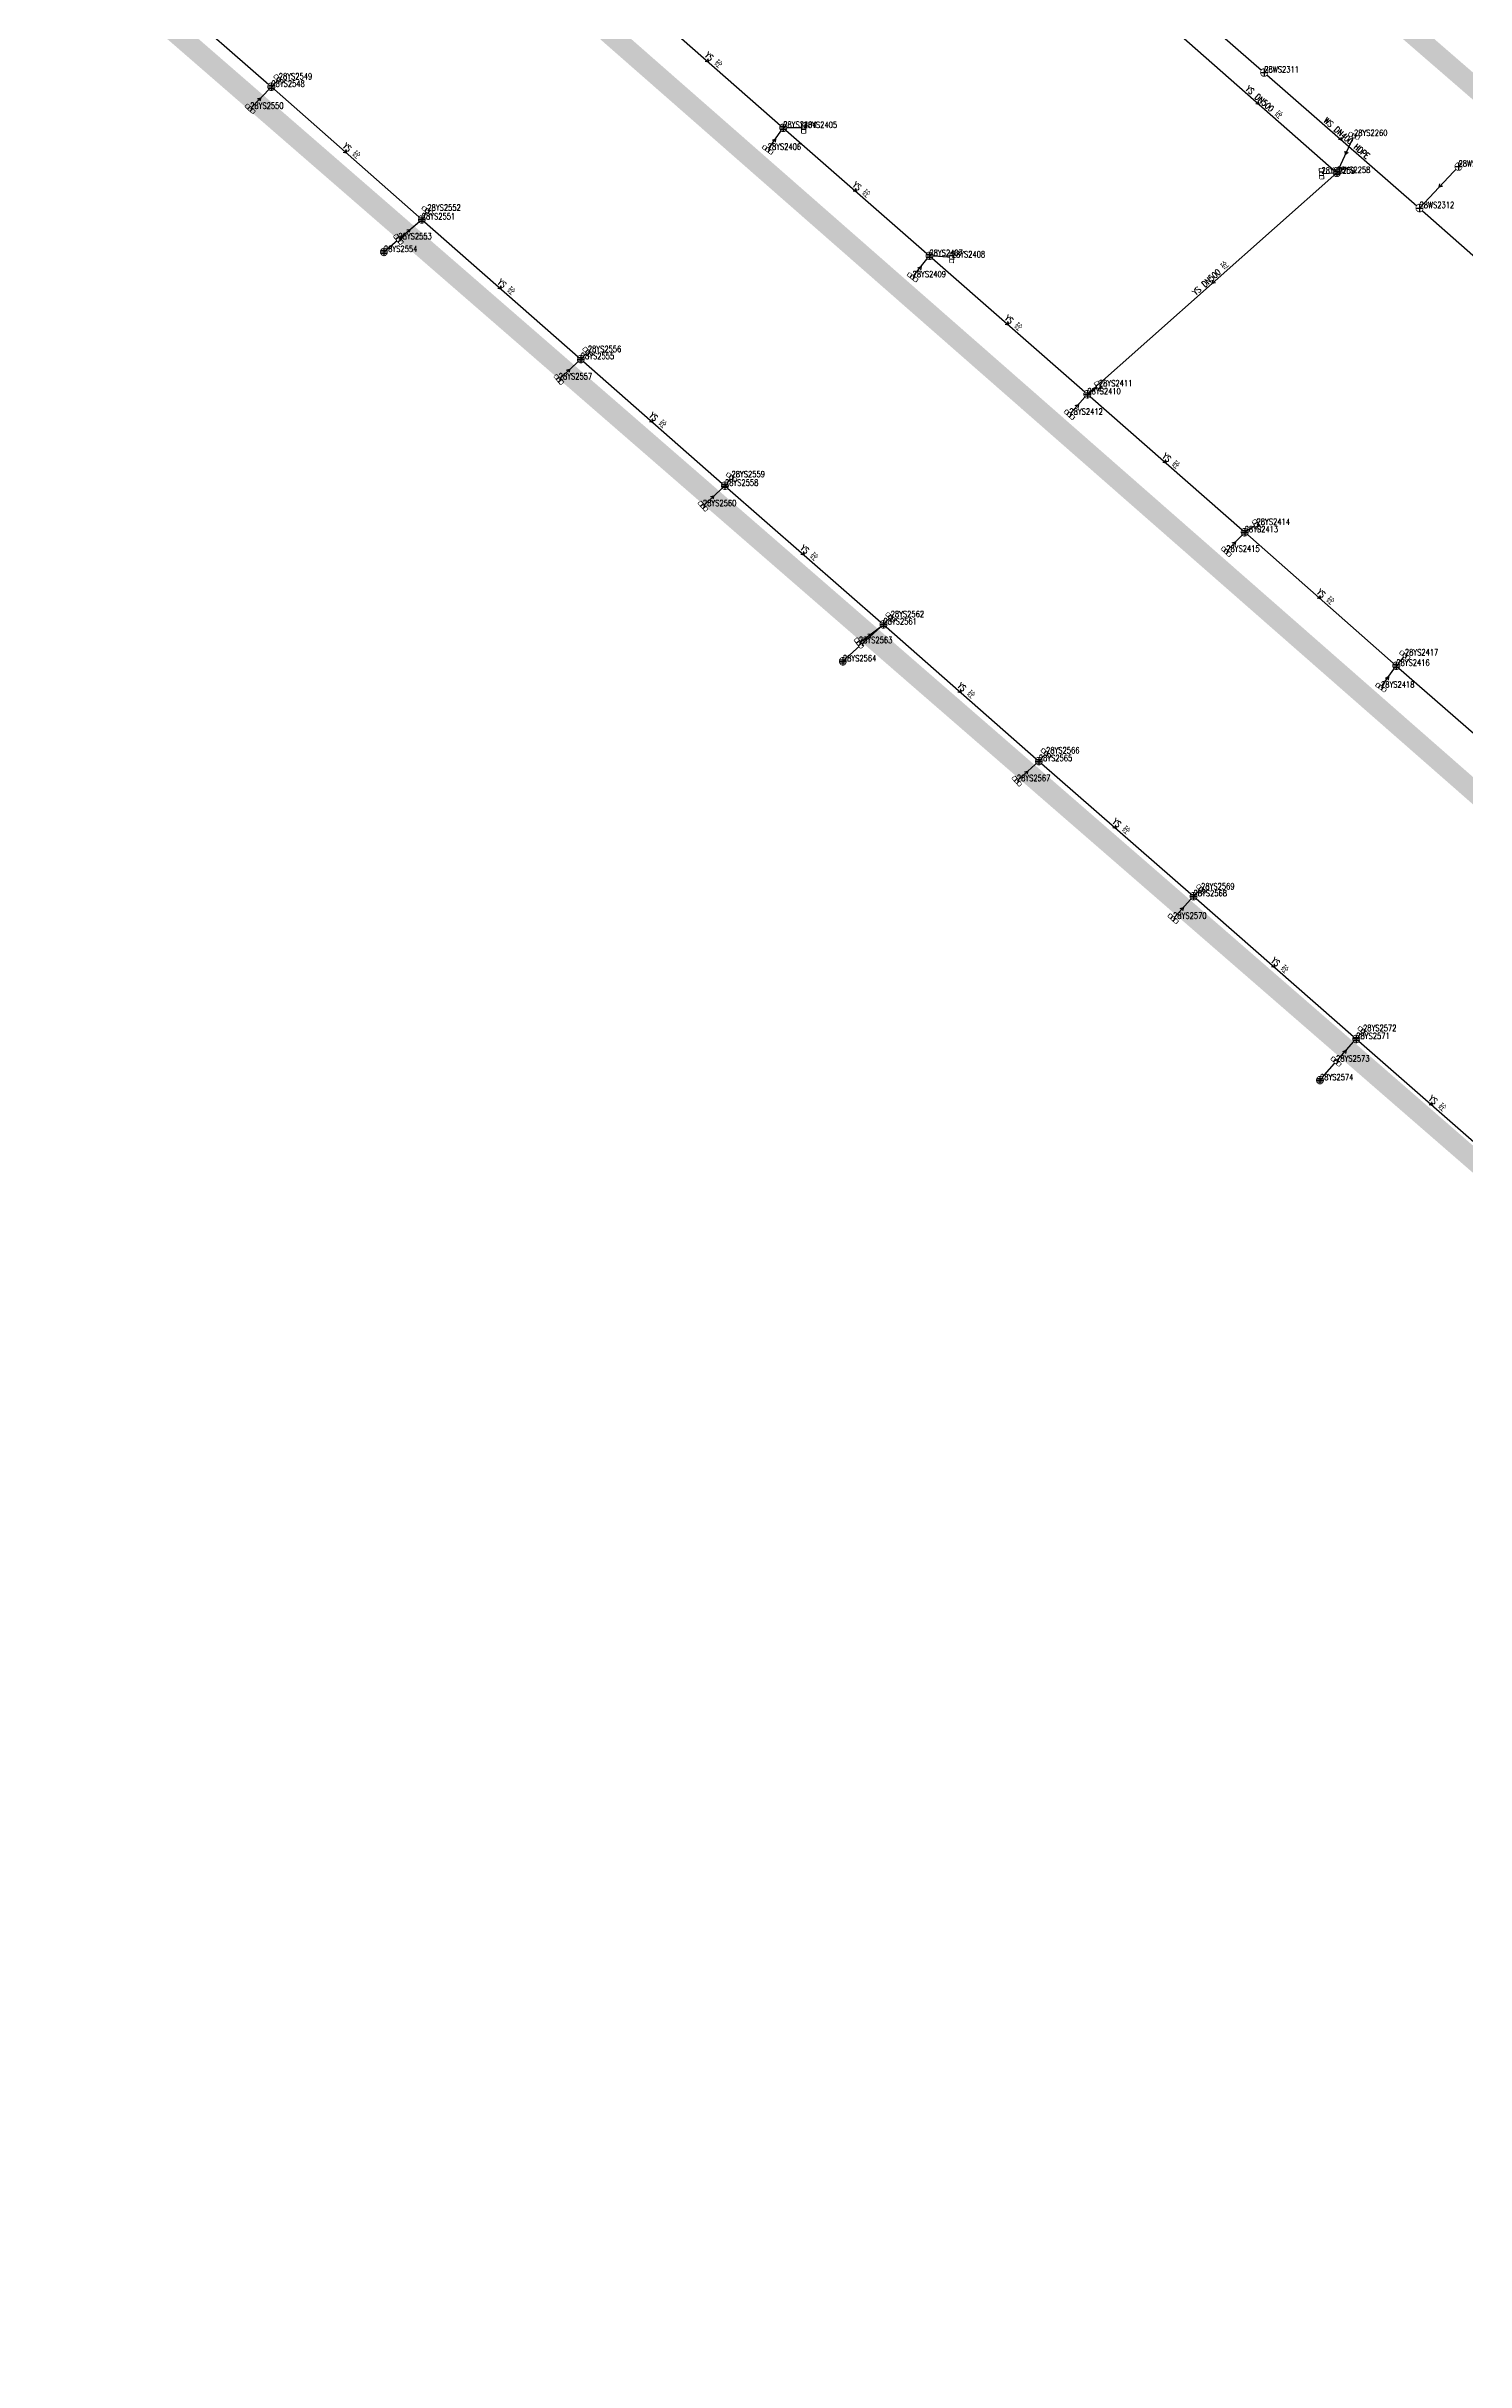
# Model space of a CAD drawing. Extents: x 78813 to 99477, y 2421021 to 2448125.
# Drawn here: x 86709.9 to 86916.9, y 2429515.5 to 2429853 of the extents above; entities that cross this region are included whole.
import ezdxf
from ezdxf.enums import TextEntityAlignment as Align

# ---------------------------------------------------------------- set-up
doc = ezdxf.new("R2010")
doc.units = 0
doc.set_wipeout_variables(frame=1)
doc.layers.get('0').update_dxf_attribs({"linetype": 'CONTINUOUS'})
for name, color, linetype in [('DX_WS', 16, 'CONTINUOUS'), ('DX_YS', 42, 'CONTINUOUS'), ('道路', 5, 'CONTINUOUS')]:
    doc.layers.add(name, color=color, linetype=linetype)
for name, color, linetype, true_color in [('WSLINE', 7, 'CONTINUOUS', 0x7f0000), ('YSANNEXE', 7, 'CONTINUOUS', 0xcc9900), ('YSLINE', 7, 'CONTINUOUS', 0xcc9900)]:
    doc.layers.add(name, color=color, linetype=linetype, true_color=true_color)
doc.styles.add('CcNameZT', font='txt.SHX', dxfattribs={"width": 0.8, "bigfont": 'HZTXT.SHX'})
doc.styles.get("Standard").update_dxf_attribs({"font": 'txt.shx', "bigfont": 'hztxt.shx'})

# ---------------------------------------------------------------- blocks, each defined once
blk = doc.blocks.new('PS污水井')
blk.add_lwpolyline([(1, 0), (1, 0.07), (0.99, 0.14), (0.98, 0.21), (0.96, 0.28), (0.94, 0.34), (0.91, 0.41), (0.88, 0.47), (0.85, 0.53), (0.81, 0.59), (0.77, 0.64), (0.72, 0.69), (0.67, 0.74), (0.62, 0.79), (0.56, 0.83), (0.5, 0.87), (0.44, 0.9), (0.37, 0.93), (0.31, 0.95), (0.24, 0.97), (0.17, 0.98), (0.1, 0.99), (0.03, 1), (-0.03, 1), (-0.1, 0.99), (-0.17, 0.98), (-0.24, 0.97), (-0.31, 0.95), (-0.37, 0.93), (-0.44, 0.9), (-0.5, 0.87), (-0.56, 0.83), (-0.62, 0.79), (-0.67, 0.74), (-0.72, 0.69), (-0.77, 0.64), (-0.81, 0.59), (-0.85, 0.53), (-0.88, 0.47), (-0.91, 0.41), (-0.94, 0.34), (-0.96, 0.28), (-0.98, 0.21), (-0.99, 0.14), (-1, 0.07), (-1, 0), (-1, -0.07), (-0.99, -0.14), (-0.98, -0.21), (-0.96, -0.28), (-0.94, -0.34), (-0.91, -0.41), (-0.88, -0.47), (-0.85, -0.53), (-0.81, -0.59), (-0.77, -0.64), (-0.72, -0.69), (-0.67, -0.74), (-0.62, -0.79), (-0.56, -0.83), (-0.5, -0.87), (-0.44, -0.9), (-0.37, -0.93), (-0.31, -0.95), (-0.24, -0.97), (-0.17, -0.98), (-0.1, -0.99), (-0.03, -1), (0.03, -1), (0.1, -0.99), (0.17, -0.98), (0.24, -0.97), (0.31, -0.95), (0.37, -0.93), (0.44, -0.9), (0.5, -0.87), (0.56, -0.83), (0.62, -0.79), (0.67, -0.74), (0.72, -0.69), (0.77, -0.64), (0.81, -0.59), (0.85, -0.53), (0.88, -0.47), (0.91, -0.41), (0.94, -0.34), (0.96, -0.28), (0.98, -0.21), (0.99, -0.14), (1, 0)], close=True)
blk.add_wipeout([(1, 0), (1, 0.07), (0.99, 0.14), (0.98, 0.21), (0.96, 0.28), (0.94, 0.34), (0.91, 0.41), (0.88, 0.47), (0.85, 0.53), (0.81, 0.59), (0.77, 0.64), (0.72, 0.69), (0.67, 0.74), (0.62, 0.79), (0.56, 0.83), (0.5, 0.87), (0.44, 0.9), (0.37, 0.93), (0.31, 0.95), (0.24, 0.97), (0.17, 0.98), (0.1, 0.99), (0.03, 1), (-0.03, 1), (-0.1, 0.99), (-0.17, 0.98), (-0.24, 0.97), (-0.31, 0.95), (-0.37, 0.93), (-0.44, 0.9), (-0.5, 0.87), (-0.56, 0.83), (-0.62, 0.79), (-0.67, 0.74), (-0.72, 0.69), (-0.77, 0.64), (-0.81, 0.59), (-0.85, 0.53), (-0.88, 0.47), (-0.91, 0.41), (-0.94, 0.34), (-0.96, 0.28), (-0.98, 0.21), (-0.99, 0.14), (-1, 0.07), (-1, 0), (-1, -0.07), (-0.99, -0.14), (-0.98, -0.21), (-0.96, -0.28), (-0.94, -0.34), (-0.91, -0.41), (-0.88, -0.47), (-0.85, -0.53), (-0.81, -0.59), (-0.77, -0.64), (-0.72, -0.69), (-0.67, -0.74), (-0.62, -0.79), (-0.56, -0.83), (-0.5, -0.87), (-0.44, -0.9), (-0.37, -0.93), (-0.31, -0.95), (-0.24, -0.97), (-0.17, -0.98), (-0.1, -0.99), (-0.03, -1), (0.03, -1), (0.1, -0.99), (0.17, -0.98), (0.24, -0.97), (0.31, -0.95), (0.37, -0.93), (0.44, -0.9), (0.5, -0.87), (0.56, -0.83), (0.62, -0.79), (0.67, -0.74), (0.72, -0.69), (0.77, -0.64), (0.81, -0.59), (0.85, -0.53), (0.88, -0.47), (0.91, -0.41), (0.94, -0.34), (0.96, -0.28), (0.98, -0.21), (0.99, -0.14)])
for p, q in [((-1, 0), (0, 0)), ((0, 1), (0, 0)), ((0, 0), (0, -1)), ((0, 0), (1, 0))]:
    blk.add_line(p, q)
blk = doc.blocks.new('LX')
for p, q in [((-0.866, 0.5), (0, 0)), ((0, 0), (-0.866, -0.5))]:
    blk.add_line(p, q)
blk = doc.blocks.new('PS雨水井')
blk.add_lwpolyline([(1, 0), (1, 0.07), (0.99, 0.14), (0.98, 0.21), (0.96, 0.28), (0.94, 0.34), (0.91, 0.41), (0.88, 0.47), (0.85, 0.53), (0.81, 0.59), (0.77, 0.64), (0.72, 0.69), (0.67, 0.74), (0.62, 0.79), (0.56, 0.83), (0.5, 0.87), (0.44, 0.9), (0.37, 0.93), (0.31, 0.95), (0.24, 0.97), (0.17, 0.98), (0.1, 0.99), (0.03, 1), (-0.03, 1), (-0.1, 0.99), (-0.17, 0.98), (-0.24, 0.97), (-0.31, 0.95), (-0.37, 0.93), (-0.44, 0.9), (-0.5, 0.87), (-0.56, 0.83), (-0.62, 0.79), (-0.67, 0.74), (-0.72, 0.69), (-0.77, 0.64), (-0.81, 0.59), (-0.85, 0.53), (-0.88, 0.47), (-0.91, 0.41), (-0.94, 0.34), (-0.96, 0.28), (-0.98, 0.21), (-0.99, 0.14), (-1, 0.07), (-1, 0), (-1, -0.07), (-0.99, -0.14), (-0.98, -0.21), (-0.96, -0.28), (-0.94, -0.34), (-0.91, -0.41), (-0.88, -0.47), (-0.85, -0.53), (-0.81, -0.59), (-0.77, -0.64), (-0.72, -0.69), (-0.67, -0.74), (-0.62, -0.79), (-0.56, -0.83), (-0.5, -0.87), (-0.44, -0.9), (-0.37, -0.93), (-0.31, -0.95), (-0.24, -0.97), (-0.17, -0.98), (-0.1, -0.99), (-0.03, -1), (0.03, -1), (0.1, -0.99), (0.17, -0.98), (0.24, -0.97), (0.31, -0.95), (0.37, -0.93), (0.44, -0.9), (0.5, -0.87), (0.56, -0.83), (0.62, -0.79), (0.67, -0.74), (0.72, -0.69), (0.77, -0.64), (0.81, -0.59), (0.85, -0.53), (0.88, -0.47), (0.91, -0.41), (0.94, -0.34), (0.96, -0.28), (0.98, -0.21), (0.99, -0.14), (1, 0)], close=True)
blk.add_wipeout([(1, 0), (1, 0.07), (0.99, 0.14), (0.98, 0.21), (0.96, 0.28), (0.94, 0.34), (0.91, 0.41), (0.88, 0.47), (0.85, 0.53), (0.81, 0.59), (0.77, 0.64), (0.72, 0.69), (0.67, 0.74), (0.62, 0.79), (0.56, 0.83), (0.5, 0.87), (0.44, 0.9), (0.37, 0.93), (0.31, 0.95), (0.24, 0.97), (0.17, 0.98), (0.1, 0.99), (0.03, 1), (-0.03, 1), (-0.1, 0.99), (-0.17, 0.98), (-0.24, 0.97), (-0.31, 0.95), (-0.37, 0.93), (-0.44, 0.9), (-0.5, 0.87), (-0.56, 0.83), (-0.62, 0.79), (-0.67, 0.74), (-0.72, 0.69), (-0.77, 0.64), (-0.81, 0.59), (-0.85, 0.53), (-0.88, 0.47), (-0.91, 0.41), (-0.94, 0.34), (-0.96, 0.28), (-0.98, 0.21), (-0.99, 0.14), (-1, 0.07), (-1, 0), (-1, -0.07), (-0.99, -0.14), (-0.98, -0.21), (-0.96, -0.28), (-0.94, -0.34), (-0.91, -0.41), (-0.88, -0.47), (-0.85, -0.53), (-0.81, -0.59), (-0.77, -0.64), (-0.72, -0.69), (-0.67, -0.74), (-0.62, -0.79), (-0.56, -0.83), (-0.5, -0.87), (-0.44, -0.9), (-0.37, -0.93), (-0.31, -0.95), (-0.24, -0.97), (-0.17, -0.98), (-0.1, -0.99), (-0.03, -1), (0.03, -1), (0.1, -0.99), (0.17, -0.98), (0.24, -0.97), (0.31, -0.95), (0.37, -0.93), (0.44, -0.9), (0.5, -0.87), (0.56, -0.83), (0.62, -0.79), (0.67, -0.74), (0.72, -0.69), (0.77, -0.64), (0.81, -0.59), (0.85, -0.53), (0.88, -0.47), (0.91, -0.41), (0.94, -0.34), (0.96, -0.28), (0.98, -0.21), (0.99, -0.14)])
for p, q in [((-1, 0), (0, 0)), ((-0.88, 0.48), (0, 0.47)), ((0, 1), (0, 0)), ((0, 0.47), (0.88, 0.47)), ((0, 0), (0, -1)), ((0, 0), (1, 0)), ((-0.88, -0.48), (0, -0.48)), ((0, -0.48), (0.88, -0.48))]:
    blk.add_line(p, q)
blk = doc.blocks.new('PS雨篦')
blk.add_lwpolyline([(-1.5, 0.5), (0, 0.5), (1.5, 0.5), (1.5, -0.5), (0, -0.5), (-1.5, -0.5)], close=True)
blk.add_wipeout([(-1.5, 0.5), (0, 0.5), (1.5, 0.5), (1.5, -0.5), (0, -0.5), (-1.5, -0.5)])
for p, q in [((-0.51, -0.5), (-0.51, 0.5)), ((0.49, -0.5), (0.49, 0.5))]:
    blk.add_line(p, q)

msp = doc.modelspace()

# ---------------------------------------------------------------- linework, layer by layer
at = {"layer": 'WSLINE'}
for p, q in [((86865.04, 2429868.83), (86887.53, 2429849.17)), ((86887.53, 2429849.17), (86910.18, 2429829.42)), ((86915.87, 2429835.46), (86910.18, 2429829.42)), ((86910.18, 2429829.42), (86931.32, 2429810.74))]:
    msp.add_line(p, q, dxfattribs=at)
at = {"layer": 'YSLINE'}
for p, q in [((86720.49, 2429866.5), (86742.71, 2429847.1)), ((86795.59, 2429860.23), (86817.37, 2429841.11)), ((86739.62, 2429843.88), (86742.71, 2429847.1)), ((86743.79, 2429848.17), (86742.71, 2429847.1)), ((86742.71, 2429847.1), (86764.65, 2429827.76)), ((86815.11, 2429837.91), (86817.37, 2429841.11)), ((86817.37, 2429841.11), (86838.7, 2429822.44)), ((86820.35, 2429841.1), (86817.37, 2429841.11)), ((86900.62, 2429839.93), (86898.13, 2429834.54)), ((86898.13, 2429834.54), (86861.73, 2429802.27)), ((86895.88, 2429834.43), (86898.13, 2429834.54)), ((86759.13, 2429823.02), (86764.65, 2429827.76)), ((86761.24, 2429824.86), (86764.65, 2429827.76)), ((86765.46, 2429829.04), (86764.65, 2429827.76)), ((86764.65, 2429827.76), (86787.84, 2429807.4)), ((86836.24, 2429819.33), (86838.7, 2429822.44)), ((86838.7, 2429822.44), (86861.73, 2429802.27)), ((86841.95, 2429822.21), (86838.7, 2429822.44)), ((86784.63, 2429804.43), (86787.84, 2429807.4)), ((86788.87, 2429808.42), (86787.84, 2429807.4)), ((86787.84, 2429807.4), (86808.87, 2429788.95)), ((86863.41, 2429803.43), (86861.73, 2429802.27)), ((86859.11, 2429799.3), (86861.73, 2429802.27)), ((86861.73, 2429802.27), (86884.68, 2429782.16)), ((86809.83, 2429790.18), (86808.87, 2429788.95)), ((86805.66, 2429785.96), (86808.87, 2429788.95)), ((86808.87, 2429788.95), (86831.99, 2429768.73)), ((86886.41, 2429783.24), (86884.68, 2429782.16)), ((86881.99, 2429779.33), (86884.68, 2429782.16)), ((86884.68, 2429782.16), (86906.79, 2429762.71)), ((86833.04, 2429769.78), (86831.99, 2429768.73)), ((86826.07, 2429763.35), (86831.99, 2429768.73)), ((86828.41, 2429766), (86831.99, 2429768.73)), ((86831.99, 2429768.73), (86854.65, 2429748.8)), ((86904.56, 2429759.52), (86906.79, 2429762.71)), ((86908.04, 2429764.22), (86906.79, 2429762.71)), ((86906.79, 2429762.71), (86929.12, 2429743.21)), ((86855.71, 2429749.93), (86854.65, 2429748.8)), ((86851.45, 2429745.88), (86854.65, 2429748.8)), ((86854.65, 2429748.8), (86877.22, 2429729.11)), ((86874.24, 2429725.83), (86877.22, 2429729.11)), ((86878.32, 2429730.11), (86877.22, 2429729.11)), ((86877.22, 2429729.11), (86900.95, 2429708.3)), ((86901.94, 2429709.44), (86900.95, 2429708.3)), ((86895.66, 2429702.29), (86900.95, 2429708.3)), ((86898.01, 2429705), (86900.95, 2429708.3)), ((86900.95, 2429708.3), (86923.16, 2429688.89))]:
    msp.add_line(p, q, dxfattribs=at)

# ---------------------------------------------------------------- block references
at = {"layer": 'DX_WS', "yscale": 0.5, "zscale": 0.5}
for p, xscale, rotation in [((86898.86, 2429839.29), 0.5000000001204519, 319.1374918729616), ((86913.03, 2429832.44), 0.5000000000041096, 226.8912868717683)]:
    msp.add_blockref('LX', p, dxfattribs=dict(at, xscale=xscale, rotation=rotation))
at = {"layer": 'YSANNEXE', "yscale": 0.5, "zscale": 0.5}
for p, xscale, rotation in [((86806.48, 2429850.67), 0.4999999998866608, 318.5645341074481), ((86886.77, 2429844.52), 0.4999999998866608, 318.5645341074481), ((86753.68, 2429837.43), 0.4999999998866608, 318.5645341074481), ((86828.04, 2429831.77), 0.4999999998866608, 318.5645341074481), ((86776.25, 2429817.58), 0.4999999998866608, 318.5645341074481), ((86879.93, 2429818.4), 0.500000000053506, 221.734666722504), ((86850.22, 2429812.35), 0.4999999998866608, 318.5645341074481), ((86798.36, 2429798.17), 0.4999999998866608, 318.5645341074481), ((86873.21, 2429792.21), 0.4999999998866608, 318.5645341074481), ((86820.43, 2429778.84), 0.4999999998866608, 318.5645341074481), ((86895.73, 2429772.44), 0.4999999998866608, 318.5645341074481), ((86843.32, 2429758.77), 0.4999999998866608, 318.5645341074481), ((86865.94, 2429738.96), 0.5000000001204519, 319.1374918729616), ((86889.09, 2429718.71), 0.4999999998866608, 318.5645341074481), ((86912.06, 2429698.59), 0.5000000001204519, 319.1374918729616)]:
    msp.add_blockref('LX', p, dxfattribs=dict(at, xscale=xscale, rotation=rotation))

# ---------------------------------------------------------------- texts
at = {"layer": 'DX_WS', "style": 'CcNameZT', "width": 0.8}
msp.add_text(' WS DN400 HDPE', height=0.9, rotation=318.9208, dxfattribs=at).set_placement((86899.02, 2429839.48, 0.05), align=Align.CENTER)
at = {"layer": 'DX_YS', "style": 'CcNameZT', "width": 0.8}
for s, rotation, p in [(' YS 砼', 318.7274, (86806.64, 2429850.86, 0.47)), (' YS 砼', 318.609, (86753.84, 2429837.62, 0.92)), (' YS 砼', 318.7952, (86828.2, 2429831.96, 0.57)), (' YS DN500 砼', 41.5639, (86879.77, 2429818.59, 1.11)), (' YS 砼', 318.7136, (86776.41, 2429817.77, 0.89)), (' YS 砼', 318.7917, (86850.38, 2429812.54, 0.6)), (' YS 砼', 318.7453, (86798.52, 2429798.36, 0.81)), (' YS 砼', 318.7701, (86873.37, 2429792.4, 0.4)), (' YS 砼', 318.8295, (86820.59, 2429779.03, 0.75)), (' YS 砼', 318.6678, (86895.9, 2429772.62, 0.48)), (' YS 砼', 318.6712, (86843.49, 2429758.96, 0.66)), (' YS 砼', 318.8949, (86866.1, 2429739.15, 0.73)), (' YS 砼', 318.7468, (86889.25, 2429718.89, 0.79)), (' YS 砼', 318.8528, (86912.22, 2429698.78, 0.62))]:
    msp.add_text(s, height=0.9, rotation=rotation, dxfattribs=at).set_placement(p, align=Align.CENTER)

# ---------------------------------------------------------------- next in the draw order: block references
at = {"layer": 'DX_WS', "xscale": 0.5, "yscale": 0.5, "zscale": 0.5}
for p in [(86887.53, 2429849.17, 0.05), (86915.87, 2429835.46, 0.18), (86910.18, 2429829.42, 0.07)]:
    msp.add_blockref('PS污水井', p, dxfattribs=at)
at = {"layer": 'DX_YS', "yscale": 0.5, "zscale": 0.5}
for p, xscale, rotation in [((86743.79, 2429848.17, 2.2), 0.4999999998431717, 134.4406447661939), ((86739.62, 2429843.88, 2.45), 0.4999999999759661, 316.2084391300689), ((86820.35, 2429841.1, 2.08), 0.4999999999915435, 89.73028413332295), ((86900.62, 2429839.93, 1.9), 0.5000000000898434, 155.214070767091), ((86815.11, 2429837.91, 2.03), 0.5000000000558955, 324.75925920124), ((86765.46, 2429829.04, 2.24), 0.4999999999950392, 147.5927733357337), ((86761.24, 2429824.86, 2.75), 0.4999999999080673, 310.3708746098587), ((86836.24, 2429819.33, 2.03), 0.4999999999793084, 321.5253147870395), ((86841.95, 2429822.21, 2.08), 0.5000000001065966, 86.08752721110496), ((86784.63, 2429804.43, 2.73), 0.5000000000104047, 312.7175461499383), ((86859.11, 2429799.3, 2.19), 0.5000000000981614, 318.5164335542869), ((86805.66, 2429785.96, 2.76), 0.4999999999787734, 312.9779838656339), ((86828.41, 2429766, 2.9), 0.500000000077148, 307.3386893587739), ((86904.56, 2429759.52, 2.51), 0.5000000001125932, 324.9874860053446), ((86851.45, 2429745.88, 3.07), 0.5000000001426533, 312.3545825366281), ((86874.24, 2429725.83, 3.14), 0.499999999912877, 317.7515200357074), ((86898.01, 2429705, 3.29), 0.4999999998970225, 318.2825124548463)]:
    msp.add_blockref('PS雨篦', p, dxfattribs=dict(at, xscale=xscale, rotation=rotation))
at = {"layer": 'DX_YS', "xscale": 0.5, "yscale": 0.5, "zscale": 0.5}
for p in [(86817.37, 2429841.11, 0.57), (86838.7, 2429822.44, 0.6), (86787.84, 2429807.4, 0.81), (86861.73, 2429802.27, 0.4), (86808.87, 2429788.95, 0.75), (86884.68, 2429782.16, 0.48), (86831.99, 2429768.73, 0.66), (86906.79, 2429762.71, 0.4), (86854.65, 2429748.8, 0.73), (86877.22, 2429729.11, 0.79), (86900.95, 2429708.3, 0.62)]:
    msp.add_blockref('PS雨水井', p, dxfattribs=at)

# ---------------------------------------------------------------- next in the draw order: linework, layer by layer
at = {"layer": 'YSLINE'}
msp.add_line((86875.42, 2429854.51), (86898.13, 2429834.54), dxfattribs=at)

# ---------------------------------------------------------------- next in the draw order: block references
at = {"layer": 'DX_YS', "xscale": 0.5, "yscale": 0.5, "zscale": 0.5}
for p in [(86742.71, 2429847.1, 0.92), (86764.65, 2429827.76, 0.89), (86759.13, 2429823.02, 1.3), (86826.07, 2429763.35, 0.78), (86895.66, 2429702.29, 1.04)]:
    msp.add_blockref('PS雨水井', p, dxfattribs=at)
at = {"layer": 'DX_YS'}
for p, xscale, yscale, zscale, rotation in [((86788.87, 2429808.42, 2.54), 0.5000000000104432, 0.5, 0.5, 134.8608653123339), ((86863.41, 2429803.43, 2.57), 0.5000000001420349, 0.5, 0.5, 124.6791704391788), ((86809.83, 2429790.18, 2.47), 0.5000000000624634, 0.5, 0.5, 141.9504331912574), ((86886.41, 2429783.24, 2.74), 0.5000000000310935, 0.5, 0.5, 121.9103506467682), ((86881.99, 2429779.33, 2.38), 0.4999999999371094, 0.5, 0.5, 316.5257272597939), ((86833.04, 2429769.78, 2.58), 0.4999999999685207, 0.5, 0.5, 134.9179535988856), ((86908.04, 2429764.22, 2.92), 0.5000000000005368, 0.5000000000005368, 0.5000000000005368, 140.4530903799668), ((86855.71, 2429749.93, 2.61), 0.4999999999921032, 0.5, 0.5, 136.9659025172073), ((86878.32, 2429730.11, 2.83), 0.5000000000157945, 0.5, 0.5, 132.2086304539084), ((86901.94, 2429709.44, 3.05), 0.5000000001237238, 0.5, 0.5, 139.102796898152)]:
    msp.add_blockref('PS雨篦', p, dxfattribs=dict(at, xscale=xscale, yscale=yscale, zscale=zscale, rotation=rotation))
at = {"layer": 'YSANNEXE', "yscale": 0.5, "zscale": 0.5}
for p, xscale, rotation in [((86816.24, 2429839.51), 0.5000000000920052, 55.00394834048704), ((86899.37, 2429837.23), 0.5000000001919688, 245.2259363260711), ((86761.89, 2429825.39), 0.4999999999234024, 40.68000344484277), ((86837.47, 2429820.88), 0.5000000001003929, 51.56620157030893), ((86786.24, 2429805.92), 0.4999999998393814, 42.97183461574548), ((86860.42, 2429800.78), 0.500000000158134, 48.70141260181136), ((86807.26, 2429787.46), 0.4999999998393814, 42.97183461574548), ((86829.03, 2429766.04), 0.4999999999589321, 42.39887683438521), ((86830.2, 2429767.37), 0.4999999999545856, 37.24225667706888), ((86905.67, 2429761.12), 0.5000000000920052, 55.00394834048704), ((86853.05, 2429747.34), 0.4999999999589321, 42.39887683438521), ((86875.73, 2429727.47), 0.4999999998621667, 47.55549698130921), ((86898.31, 2429705.3), 0.500000000158134, 48.70141260181136), ((86899.48, 2429706.65), 0.5000000000436156, 48.12845479608112)]:
    msp.add_blockref('LX', p, dxfattribs=dict(at, xscale=xscale, rotation=rotation))

# ---------------------------------------------------------------- next in the draw order: texts
at = {"layer": 'DX_WS', "style": 'CcNameZT', "width": 0.8}
for s, p in [('28WS2311', (86887.53, 2429849.17, 0.05)), ('28WS2313', (86915.87, 2429835.46, 0.18)), ('28WS2312', (86910.18, 2429829.42, 0.07))]:
    msp.add_text(s, height=0.9, dxfattribs=at).set_placement(p)
at = {"layer": 'DX_YS', "style": 'CcNameZT', "width": 0.8}
msp.add_text(' YS DN500 砼', height=0.9, rotation=318.6759, dxfattribs=at).set_placement((86886.94, 2429844.71, 1.32), align=Align.CENTER)
at = {"layer": 'DX_YS', "width": 0.8}
for s, p in [('28YS2550', (86739.62, 2429843.88, 2.45)), ('28YS2404', (86817.37, 2429841.11, 0.57)), ('28YS2405', (86820.35, 2429841.1, 2.08)), ('28YS2260', (86900.62, 2429839.93, 1.9)), ('28YS2406', (86815.11, 2429837.91, 2.03)), ('28YS2407', (86838.7, 2429822.44, 0.6)), ('28YS2409', (86836.24, 2429819.33, 2.03)), ('28YS2408', (86841.95, 2429822.21, 2.08)), ('28YS2557', (86784.63, 2429804.43, 2.73)), ('28YS2412', (86859.11, 2429799.3, 2.19)), ('28YS2560', (86805.66, 2429785.96, 2.76)), ('28YS2563', (86828.41, 2429766, 2.9)), ('28YS2418', (86904.56, 2429759.52, 2.51)), ('28YS2567', (86851.45, 2429745.88, 3.07)), ('28YS2570', (86874.24, 2429725.83, 3.14)), ('28YS2573', (86898.01, 2429705, 3.29))]:
    msp.add_text(s, height=0.9, dxfattribs=at).set_placement(p)

# ---------------------------------------------------------------- next in the draw order: block references
at = {"layer": 'DX_YS', "xscale": 0.5, "yscale": 0.5, "zscale": 0.5}
msp.add_blockref('PS雨水井', (86898.13, 2429834.54, 1.11), dxfattribs=at)
at = {"layer": 'YSANNEXE', "yscale": 0.5, "zscale": 0.5}
for p, xscale, rotation in [((86741.16, 2429845.49), 0.5000000000947901, 46.40958141678438), ((86762.94, 2429826.31), 0.500000000136766, 40.10704567751556), ((86883.34, 2429780.74), 0.5000000000947901, 46.40958141678438)]:
    msp.add_blockref('LX', p, dxfattribs=dict(at, xscale=xscale, rotation=rotation))

# ---------------------------------------------------------------- next in the draw order: texts
at = {"layer": 'DX_YS', "width": 0.8}
for s, p in [('28YS2548', (86742.71, 2429847.1, 0.92)), ('28YS2549', (86743.79, 2429848.17, 2.2)), ('28YS2552', (86765.46, 2429829.04, 2.24)), ('28YS2551', (86764.65, 2429827.76, 0.89)), ('28YS2554', (86759.13, 2429823.02, 1.3)), ('28YS2553', (86761.24, 2429824.86, 2.75)), ('28YS2555', (86787.84, 2429807.4, 0.81)), ('28YS2556', (86788.87, 2429808.42, 2.54)), ('28YS2410', (86861.73, 2429802.27, 0.4)), ('28YS2411', (86863.41, 2429803.43, 2.57)), ('28YS2558', (86808.87, 2429788.95, 0.75)), ('28YS2559', (86809.83, 2429790.18, 2.47)), ('28YS2413', (86884.68, 2429782.16, 0.48)), ('28YS2414', (86886.41, 2429783.24, 2.74)), ('28YS2415', (86881.99, 2429779.33, 2.38)), ('28YS2561', (86831.99, 2429768.73, 0.66)), ('28YS2562', (86833.04, 2429769.78, 2.58)), ('28YS2564', (86826.07, 2429763.35, 0.78)), ('28YS2416', (86906.79, 2429762.71, 0.4)), ('28YS2417', (86908.04, 2429764.22, 2.92)), ('28YS2565', (86854.65, 2429748.8, 0.73)), ('28YS2566', (86855.71, 2429749.93, 2.61)), ('28YS2568', (86877.22, 2429729.11, 0.79)), ('28YS2569', (86878.32, 2429730.11, 2.83)), ('28YS2571', (86900.95, 2429708.3, 0.62)), ('28YS2572', (86901.94, 2429709.44, 3.05)), ('28YS2574', (86895.66, 2429702.29, 1.04))]:
    msp.add_text(s, height=0.9, dxfattribs=at).set_placement(p)

# ---------------------------------------------------------------- next in the draw order: block references
at = {"layer": 'DX_YS', "xscale": 0.5000000001212663, "yscale": 0.5, "zscale": 0.5, "rotation": 272.7008693495435}
msp.add_blockref('PS雨篦', (86895.88, 2429834.43, 1.94), dxfattribs=at)

# ---------------------------------------------------------------- next in the draw order: texts
at = {"layer": 'DX_YS', "width": 0.8}
msp.add_text('28YS2258', height=0.9, dxfattribs=at).set_placement((86898.13, 2429834.54, 1.11))

# ---------------------------------------------------------------- next in the draw order: linework, layer by layer
at = {"layer": '道路', "const_width": 3, "flags": 128}
for points in [[(83418.46, 2432865.07), (84960.96, 2431447.82), (86043.08, 2430511), (88488.76, 2428368.31)], [(87387.56, 2429283.29), (86552.32, 2430008.08), (86129.28, 2430372.79), (84963.33, 2431400.5)], [(85289.33, 2431259.98), (86091.1, 2430562.99), (87126.67, 2429666.53)]]:
    msp.add_lwpolyline(points, dxfattribs=at)

# ---------------------------------------------------------------- next in the draw order: texts
at = {"layer": 'DX_YS', "width": 0.8}
msp.add_text('28YS2259', height=0.9, dxfattribs=at).set_placement((86895.88, 2429834.43, 1.94))

doc.saveas('drawing.dxf')
